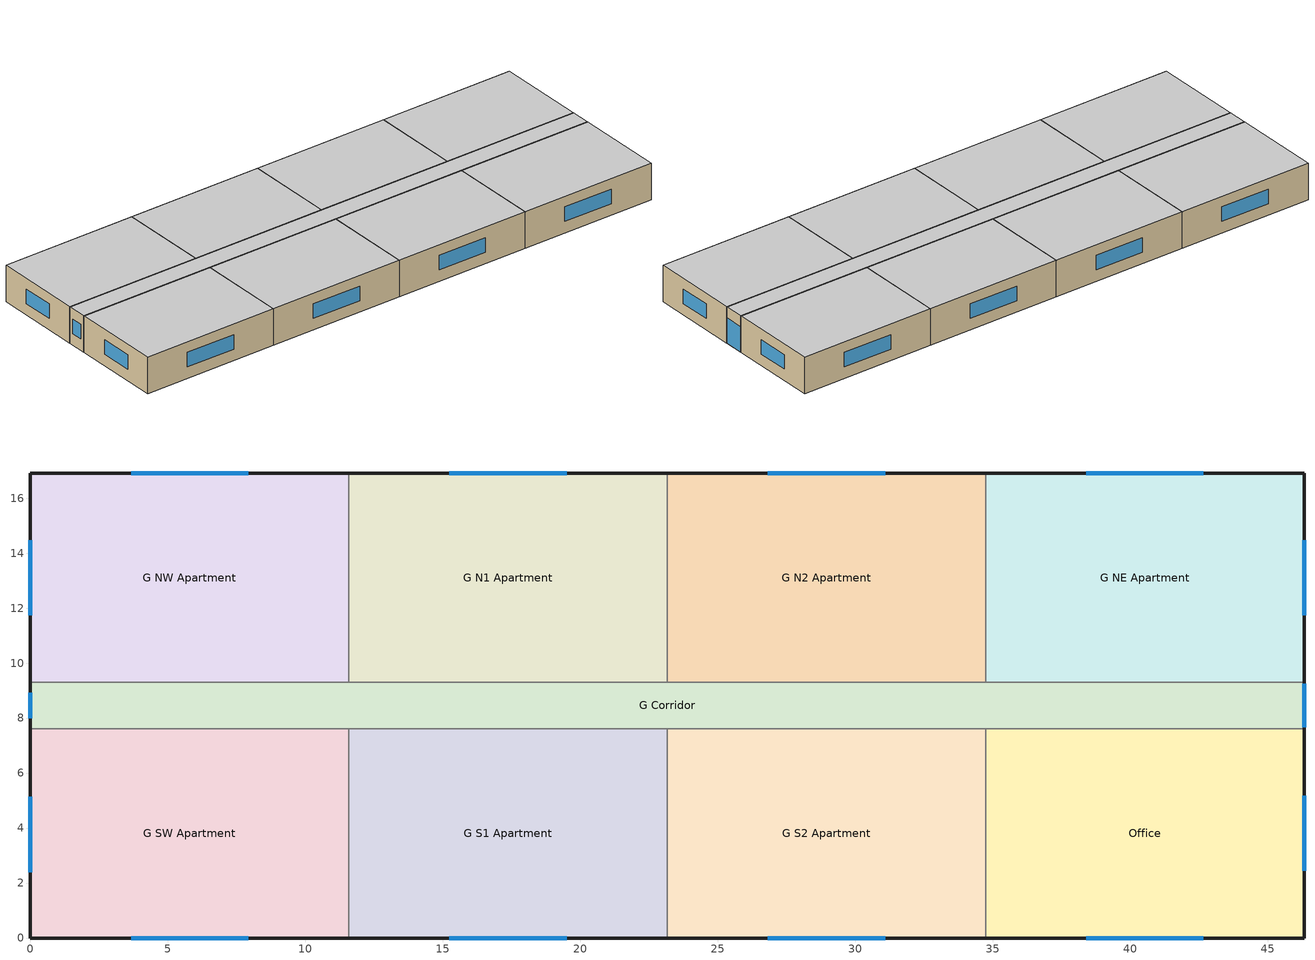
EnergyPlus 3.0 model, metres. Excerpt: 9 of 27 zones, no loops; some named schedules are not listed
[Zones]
G SW Apartment
 floor ground (Benchmarks-R_Pre1980_Table 8A-15_Unheated_Ext-slab): 0,7.62 11.58,7.62 11.58,0 0,0 z0
 wall outside (Steel-Framed_R-13 + R-7.5 ci_Ext-wall): 0,7.62 0,0 11.58,0 z0:3.05
 wall to G Corridor (Standard_Int-Wall): 11.58,7.62 0,7.62 z0:3.05
 wall to G S1 Apartment (Standard_Int-Wall): 11.58,0 11.58,7.62 z0:3.05
 window (std_window_UValue_3.237_SHGC_0.39_VT_0.495): 3.66,0 7.92,0 z0.95:2.17
 window (std_window_UValue_3.237_SHGC_0.39_VT_0.495_west): 0,5.14 0,2.4 z0.95:2.17
 ceiling adiabatic (INT-FLOOR-UNDERSIDE): 11.58,0 11.58,7.62 0,7.62 0,0 z3.05
G NW Apartment
 floor ground (Benchmarks-R_Pre1980_Table 8A-15_Unheated_Ext-slab): 0,16.92 11.58,16.92 11.58,9.3 0,9.3 z0
 wall outside (Steel-Framed_R-13 + R-7.5 ci_Ext-wall): 11.58,16.92 0,16.92 0,9.3 z0:3.05
 wall to G Corridor (Standard_Int-Wall): 0,9.3 11.58,9.3 z0:3.05
 wall to G N1 Apartment (Standard_Int-Wall): 11.58,9.3 11.58,16.92 z0:3.05
 window (std_window_UValue_3.237_SHGC_0.39_VT_0.495_north): 7.92,16.92 3.66,16.92 z0.95:2.17
 window (std_window_UValue_3.237_SHGC_0.39_VT_0.495_west): 0,14.48 0,11.73 z0.95:2.17
 ceiling adiabatic (INT-FLOOR-UNDERSIDE): 11.58,9.3 11.58,16.92 0,16.92 0,9.3 z3.05
Office
 floor ground (Benchmarks-R_Pre1980_Table 8A-15_Unheated_Ext-slab): 34.75,7.62 46.33,7.62 46.33,0 34.75,0 z0
 wall outside (Steel-Framed_R-13 + R-7.5 ci_Ext-wall): 34.75,0 46.33,0 46.33,7.62 z0:3.05
 wall to G Corridor (Standard_Int-Wall): 46.33,7.62 34.75,7.62 z0:3.05
 wall to G S2 Apartment (Standard_Int-Wall): 34.75,7.62 34.75,0 z0:3.05
 window (std_window_UValue_3.237_SHGC_0.39_VT_0.495): 38.4,0 42.67,0 z0.95:2.17
 window (std_window_UValue_3.237_SHGC_0.39_VT_0.495_east): 46.33,2.44 46.33,5.18 z0.95:2.17
 ceiling adiabatic (INT-FLOOR-UNDERSIDE): 46.33,0 46.33,7.62 34.75,7.62 34.75,0 z3.05
G NE Apartment
 floor ground (Benchmarks-R_Pre1980_Table 8A-15_Unheated_Ext-slab): 34.75,16.92 46.33,16.92 46.33,9.3 34.75,9.3 z0
 wall outside (Steel-Framed_R-13 + R-7.5 ci_Ext-wall): 46.33,9.3 46.33,16.92 34.75,16.92 z0:3.05
 wall to G Corridor (Standard_Int-Wall): 34.75,9.3 46.33,9.3 z0:3.05
 wall to G N2 Apartment (Standard_Int-Wall): 34.75,16.92 34.75,9.3 z0:3.05
 window (std_window_UValue_3.237_SHGC_0.39_VT_0.495_north): 42.67,16.92 38.4,16.92 z0.95:2.17
 window (std_window_UValue_3.237_SHGC_0.39_VT_0.495_east): 46.33,11.73 46.33,14.48 z0.95:2.17
 ceiling adiabatic (INT-FLOOR-UNDERSIDE): 46.33,9.3 46.33,16.92 34.75,16.92 34.75,9.3 z3.05
G N1 Apartment
 floor ground (Benchmarks-R_Pre1980_Table 8A-15_Unheated_Ext-slab): 11.58,16.92 23.16,16.92 23.16,9.3 11.58,9.3 z0
 wall outside (Steel-Framed_R-13 + R-7.5 ci_Ext-wall): 23.16,16.92 11.58,16.92 z0:3.05
 wall to G Corridor (Standard_Int-Wall): 11.58,9.3 23.16,9.3 z0:3.05
 wall to G N2 Apartment (Standard_Int-Wall): 23.16,9.3 23.16,16.92 z0:3.05
 window (std_window_UValue_3.237_SHGC_0.39_VT_0.495_north): 19.51,16.92 15.24,16.92 z0.95:2.17
 ceiling adiabatic (INT-FLOOR-UNDERSIDE): 23.16,9.3 23.16,16.92 11.58,16.92 11.58,9.3 z3.05
G N2 Apartment
 floor ground (Benchmarks-R_Pre1980_Table 8A-15_Unheated_Ext-slab): 23.16,16.92 34.75,16.92 34.75,9.3 23.16,9.3 z0
 wall outside (Steel-Framed_R-13 + R-7.5 ci_Ext-wall): 34.75,16.92 23.16,16.92 z0:3.05
 wall to G Corridor (Standard_Int-Wall): 23.16,9.3 34.75,9.3 z0:3.05
 window (std_window_UValue_3.237_SHGC_0.39_VT_0.495_north): 31.09,16.92 26.82,16.92 z0.95:2.17
 ceiling adiabatic (INT-FLOOR-UNDERSIDE): 34.75,9.3 34.75,16.92 23.16,16.92 23.16,9.3 z3.05
G S1 Apartment
 floor ground (Benchmarks-R_Pre1980_Table 8A-15_Unheated_Ext-slab): 11.58,7.62 23.16,7.62 23.16,0 11.58,0 z0
 wall outside (Steel-Framed_R-13 + R-7.5 ci_Ext-wall): 11.58,0 23.16,0 z0:3.05
 wall to G Corridor (Standard_Int-Wall): 23.16,7.62 11.58,7.62 z0:3.05
 wall to G S2 Apartment (Standard_Int-Wall): 23.16,0 23.16,7.62 z0:3.05
 window (std_window_UValue_3.237_SHGC_0.39_VT_0.495): 15.24,0 19.51,0 z0.95:2.17
 ceiling adiabatic (INT-FLOOR-UNDERSIDE): 23.16,0 23.16,7.62 11.58,7.62 11.58,0 z3.05
G S2 Apartment
 floor ground (Benchmarks-R_Pre1980_Table 8A-15_Unheated_Ext-slab): 23.16,7.62 34.75,7.62 34.75,0 23.16,0 z0
 wall outside (Steel-Framed_R-13 + R-7.5 ci_Ext-wall): 23.16,0 34.75,0 z0:3.05
 wall to G Corridor (Standard_Int-Wall): 34.75,7.62 23.16,7.62 z0:3.05
 window (std_window_UValue_3.237_SHGC_0.39_VT_0.495): 26.82,0 31.09,0 z0.95:2.17
 ceiling adiabatic (INT-FLOOR-UNDERSIDE): 34.75,0 34.75,7.62 23.16,7.62 23.16,0 z3.05
G Corridor
 floor ground (Benchmarks-R_Pre1980_Table 8A-15_Unheated_Ext-slab): 0,9.3 46.33,9.3 46.33,7.62 0,7.62 z0
 wall outside (Steel-Framed_R-13 + R-7.5 ci_Ext-wall): 0,9.3 0,7.62 / 46.33,7.62 46.33,9.3 z0:3.05
 window (std_window_UValue_3.237_SHGC_0.39_VT_0.495_west): 0,8.91 0,8 z0.95:2.17
 window (std_window_UValue_3.237_SHGC_0.39_VT_0.495_east): 46.33,7.67 46.33,9.25 z0.03:2.13
 ceiling adiabatic (INT-FLOOR-UNDERSIDE): 46.33,7.62 46.33,9.3 0,9.3 0,7.62 z3.05
[Building]
Benchmark Midrise Apartment Building New V1.0_3.0: North Axis=0; Terrain=City; Loads Convergence Tolerance Value=0.04; Temperature Convergence Tolerance Value=0.2; Solar Distribution=FullInteriorAndExterior; Maximum Number of Warmup Days=25
[Site:Location]
BALTIMORE_MD_USA TMY2-93721: Latitude {deg}=39.18; Longitude {deg}=-76.67; Time Zone {hr}=-5; Elevation {m}=47
[Site:GroundTemperature:BuildingSurface]
20.02, 20, 20.04, 20.08, 20.13, 20.19, 20.24, 20.27, 20.26, 20.25, 20.22, 20.16
[Site:WaterMainsTemperature]
Calculation Method=CORRELATION; Annual Average Outdoor Air Temperature {C}=12.56; Maximum Difference In Monthly Average Outdoor Air Temperatures {deltaC}=25.2
[SizingPeriod:DesignDay] Barometric Pressure {Pa}=100762; Rain Indicator=0; Snow Indicator=0; Day of Month=21; Daylight Saving Time Indicator=0; Humidity Indicating Type=WetBulb
Name | Maximum Dry-Bulb Temperature {C} | Daily Temperature Range {deltaC} | Humidity Indicating Conditions at Maximum Dry-Bulb | Wind Speed {m/s} | Wind Direction {deg} | Sky Clearness | Month | Day Type
BALTIMORE Ann Htg 99.6% Condns DB | -11 | 0 | -11 | 3.9 | 270 | 0 | 1 | WinterDesignDay
BALTIMORE Ann Clg .4% Condns DB=>MWB | 34.2 | 10.4 | 23.9 | 4.7 | 280 | 1 | 7 | SummerDesignDay
[WindowMaterial:Glazing]
Theoretical Glass [66]: Optical Data Type=SpectralAverage; Thickness=0.003; Solar Transmittance at Normal Incidence=0.3832; Front Side Solar Reflectance at Normal Incidence=0.5668; Back Side Solar Reflectance at Normal Incidence=0.5668; Visible Transmittance at Normal Incidence=0.495; Front Side Visible Reflectance at Normal Incidence=0.455; Back Side Visible Reflectance at Normal Incidence=0.455; Infrared Transmittance at Normal Incidence=0; Front Side Infrared Hemispherical Emissivity=0.9; Back Side Infrared Hemispherical Emissivity=0.9; Conductivity=0.0199; Dirt Correction Factor for Solar and Visible Transmittance=1; Solar Diffusing=No
[Material] Thermal Absorptance=0.9
Name | Roughness | Thickness | Conductivity | Density | Specific Heat | Solar Absorptance | Visible Absorptance | Thickness {m} | Conductivity {W/m-K} | Density {kg/m3} | Specific Heat {J/kg-K}
GP01 1/2 GYPSUM | Smooth | 0.0127 | 0.16 | 800 | 1090 | 0.7 | 0.5
Wall Insulation [10] | MediumRough | 0.0971 | 0.045 | 265 | 836.8 | 0.7 | 0.7
1/2IN Gypsum | Smooth | 0.0127 | 0.16 | 784.9 | 830 | 0.92 | 0.92
MAT-CC05 8 HW CONCRETE | Rough | 0.2032 | 1.311 | 2240 | 836.8 | 0.7 | 0.7
Std Wood 6inch | MediumSmooth |  |  |  |  | 0.7 | 0.7 | 0.15 | 0.12 | 540 | 1210
Std MAT-CC05 4  MW CONCRETE | Rough |  |  |  |  | 0.7 | 0.2 | 0.1 | 0.858 | 1968 | 836.8
[Material:NoMass] Thermal Absorptance=0.9; Solar Absorptance=0.7
Name | Roughness | Thermal Resistance {(m2-K)/W} | Visible Absorptance | Thermal Resistance {m2-K/W}
MAT-SHEATH | Rough | 0.3626 | 0.7
CP02 CARPET PAD | VeryRough | 0.2165 | 0.8
Std CP02 CARPET PAD | VeryRough |  | 0.8 | 0.21648
[Construction]
InteriorFurnishings: Std Wood 6inch
INT-FLOOR-UNDERSIDE: Std CP02 CARPET PAD, Std MAT-CC05 4  MW CONCRETE
std_window_UValue_3.237_SHGC_0.39_VT_0.495; std_window_UValue_3.237_SHGC_0.39_VT_0.495_east; std_window_UValue_3.237_SHGC_0.39_VT_0.495_north; std_window_UValue_3.237_SHGC_0.39_VT_0.495_west: Theoretical Glass [66]
Standard_Int-Wall: GP01 1/2 GYPSUM, GP01 1/2 GYPSUM
Steel-Framed_R-13 + R-7.5 ci_Ext-wall: MAT-SHEATH, Wall Insulation [10], 1/2IN Gypsum
Benchmarks-R_Pre1980_Table 8A-15_Unheated_Ext-slab: MAT-CC05 8 HW CONCRETE, CP02 CARPET PAD
[ComponentCost:LineItem]
Interior Furnishings: Line Item Type=Construction; Item=InteriorFurnishings; Cost per Area {$/m2}=1
Interior Floor: Line Item Type=Construction; Item=INT-FLOOR-UNDERSIDE; Cost per Area {$/m2}=15
Interior Floor Slab: Line Item Type=Construction; Item=INT-FLOOR-SLAB; Cost per Area {$/m2}=35
Drop Ceiling: Line Item Type=Construction; Item=DropCeiling; Cost per Area {$/m2}=10
Sloped Metal Roof: Line Item Type=Construction; Item=Sloped_Metal_Roof; Cost per Area {$/m2}=1
Gable Wall: Line Item Type=Construction; Item=Gable_Wall; Cost per Area {$/m2}=1
Air Wall: Line Item Type=Construction; Item=AIR-WALL; Cost per Area {$/m2}=1
Swinging Door Conditioned: Line Item Type=Construction; Item=Std Swinging Door_con; Cost per Area {$/m2}=1
Swinging Door Semi-conditioned: Line Item Type=Construction; Item=Std Swinging Door_semi; Cost per Area {$/m2}=1
Overhead Door: Line Item Type=Construction; Item=Std Overhead Door; Cost per Area {$/m2}=1
south:std_window_UValue_3.237_SHGC_0.39_VT_0.495: Line Item Type=Construction; Item=std_window_UValue_3.237_SHGC_0.39_VT_0.495; Cost per Area=215.97
east:std_window_UValue_3.237_SHGC_0.39_VT_0.495_east: Line Item Type=Construction; Item=std_window_UValue_3.237_SHGC_0.39_VT_0.495_east; Cost per Area=215.97
north:std_window_UValue_3.237_SHGC_0.39_VT_0.495_north: Line Item Type=Construction; Item=std_window_UValue_3.237_SHGC_0.39_VT_0.495_north; Cost per Area=215.97
west:std_window_UValue_3.237_SHGC_0.39_VT_0.495_west: Line Item Type=Construction; Item=std_window_UValue_3.237_SHGC_0.39_VT_0.495_west; Cost per Area=215.97
SkylightConst:std_window_UValue_3.294_SHGC_0.36_VT_0.457: Line Item Type=Construction; Item=std_window_UValue_3.294_SHGC_0.36_VT_0.457; Cost per Area=258.472
roofs:IEAD_R-15 ci_Roof: Line Item Type=Construction; Item=IEAD_R-15 ci_Roof; Cost per Area=34.3904
int-walls:Standard_Int-Wall: Line Item Type=Construction; Item=Standard_Int-Wall; Cost per Area=1
ext-walls:Steel-Framed_R-13 + R-7.5 ci_Ext-wall: Line Item Type=Construction; Item=Steel-Framed_R-13 + R-7.5 ci_Ext-wall; Cost per Area=41.5357
ext-slab:Benchmarks-R_Pre1980_Table 8A-15_Unheated_Ext-slab: Line Item Type=Construction; Item=Benchmarks-R_Pre1980_Table 8A-15_Unheated_Ext-slab; Cost per Area=560.787
exposed-floor:Mass_R-8.3 ci_ExposedFloor: Line Item Type=Construction; Item=Mass_R-8.3 ci_ExposedFloor; Cost per Area=34.6727
LIGHTING EQUIP:G Corridor: Line Item Type=Lights; Item=G Corridor; Cost per Unit of Output Capacity=1
ElectricEquipment:G Corridor:Elevators: Line Item Type=General; Item=G Corridor; Cost per Each=1; Quantity=1.932
[Zone] Type=1; Multiplier=1; Ceiling Height=-9999; Part of Total Floor Area=Yes
Name | Volume
G SW Apartment | 268.9643
G NW Apartment; Office; G NE Apartment; G N1 Apartment; G N2 Apartment; G S1 Apartment; G S2 Apartment | 268.964
G Corridor | 236.687
[InternalMass] Construction=InteriorFurnishings
Name | Zone | Surface Area
G SW Apartment_InternalMass_1 | G SW Apartment | 176.4974
G NW Apartment_InternalMass_1 | G NW Apartment | 176.4974
Office_InternalMass_1 | Office | 176.4974
G NE Apartment_InternalMass_1 | G NE Apartment | 176.4974
G N1 Apartment_InternalMass_1 | G N1 Apartment | 176.4974
G N2 Apartment_InternalMass_1 | G N2 Apartment | 176.4974
G S1 Apartment_InternalMass_1 | G S1 Apartment | 176.4974
G S2 Apartment_InternalMass_1 | G S2 Apartment | 176.4974
G Corridor_InternalMass_1 | G Corridor | 155.3169
[ZoneInfiltration] Schedule=INFIL_SCH; Design Volume Flow Rate Calculation Method=Flow/Zone; Constant Term Coefficient=1; Temperature Term Coefficient=0; Velocity Term Coefficient=0; Velocity Squared Term Coefficient=0
Name | Zone | Design Flow Rate {m3/s}
G SW Apartment_Infiltration | G SW Apartment | 0.0129
G NW Apartment_Infiltration | G NW Apartment | 0.0389
Office_Infiltration | Office | 0.0055
G NE Apartment_Infiltration | G NE Apartment | 0.0043
G N1 Apartment_Infiltration | G N1 Apartment | 0.0234
G N2 Apartment_Infiltration | G N2 Apartment | 0.0234
G S1 Apartment_Infiltration | G S1 Apartment | 0.0078
G S2 Apartment_Infiltration | G S2 Apartment | 0.0078
[People] Number of People Calculation Method=People; Fraction Radiant=0.3; User Specified Sensible Fraction=AUTOCALCULATE; Activity Level Schedule=ACTIVITY_SCH; Enable ASHRAE 55 Comfort Warnings=No; MRT Calculation=ZoneAveraged; Work Efficiency Schedule=WORK_EFF_SCH; Clothing Schedule=CLOTHING_SCH; Air Velocity Schedule=AIR_VELO_SCH; Thermal Comfort Report=FANGER
Name | Zone | Schedule | Number of People
G SW Apartment | G SW Apartment | APT_OCC_SCH | 2.5
G NW Apartment | G NW Apartment | APT_OCC_SCH | 2.5
Office | Office | OFF_OCC_SCH | 2
G NE Apartment | G NE Apartment | APT_OCC_SCH | 2.5
G N1 Apartment | G N1 Apartment | APT_OCC_SCH | 2.5
G N2 Apartment | G N2 Apartment | APT_OCC_SCH | 2.5
G S1 Apartment | G S1 Apartment | APT_OCC_SCH | 2.5
G S2 Apartment | G S2 Apartment | APT_OCC_SCH | 2.5
[Lights] Design Level Calculation Method=LightingLevel; Return Air Fraction=0; Fraction Radiant=0.7; Fraction Visible=0.2; Fraction Replaceable=1; Return Air Fraction is Calculated from Plenum Temperature=No
Name | Zone | Schedule | Design Level {W}
G SW Apartment_Lights | G SW Apartment | APT_LIGHT_SCH | 341.9636
G NW Apartment_Lights | G NW Apartment | APT_LIGHT_SCH | 341.9636
Office_Lights | Office | OFF_LIGHT_SCH | 949.5558
G NE Apartment_Lights | G NE Apartment | APT_LIGHT_SCH | 341.9636
G N1 Apartment_Lights | G N1 Apartment | APT_LIGHT_SCH | 341.9636
G N2 Apartment_Lights | G N2 Apartment | APT_LIGHT_SCH | 341.9636
G S1 Apartment_Lights | G S1 Apartment | APT_LIGHT_SCH | 341.9636
G S2 Apartment_Lights | G S2 Apartment | APT_LIGHT_SCH | 341.9636
G Corridor_Lights | G Corridor | COR_LIGHT_SCH | 417.8025
[ElectricEquipment] Design Level Calculation Method=EquipmentLevel; Fraction Latent=0
Name | Zone | Schedule | Design Level {W} | Fraction Radiant | Fraction Lost
G SW Apartment_PlugMisc_Equip | G SW Apartment | APT_EQP_SCH | 588.9717 | 0.5 | 0
G NW Apartment_PlugMisc_Equip | G NW Apartment | APT_EQP_SCH | 588.9717 | 0.5 | 0
Office_PlugMisc_Equip | Office | OFF_EQP_SCH | 712.1669 | 0.5 | 0
G NE Apartment_PlugMisc_Equip | G NE Apartment | APT_EQP_SCH | 588.9717 | 0.5 | 0
G N1 Apartment_PlugMisc_Equip | G N1 Apartment | APT_EQP_SCH | 588.9717 | 0.5 | 0
G N2 Apartment_PlugMisc_Equip | G N2 Apartment | APT_EQP_SCH | 588.9717 | 0.5 | 0
G S1 Apartment_PlugMisc_Equip | G S1 Apartment | APT_EQP_SCH | 588.9717 | 0.5 | 0
G S2 Apartment_PlugMisc_Equip | G S2 Apartment | APT_EQP_SCH | 588.9717 | 0.5 | 0
G Corridor_Elevators_Equip | G Corridor | BLDG_ELEVATORS | 1932 | 0 | 0.85
[AvailabilityManager:Scheduled] Schedule=HVACOperationSchd
SPLITSYSTEMAC:1 Availability Manager; SPLITSYSTEMAC:2 Availability Manager; SPLITSYSTEMAC:3 Availability Manager; SPLITSYSTEMAC:4 Availability Manager; SPLITSYSTEMAC:5 Availability Manager; SPLITSYSTEMAC:6 Availability Manager; SPLITSYSTEMAC:7 Availability Manager; SPLITSYSTEMAC:8 Availability Manager; SPLITSYSTEMAC:9 Availability Manager; SPLITSYSTEMAC:10 Availability Manager; SPLITSYSTEMAC:11 Availability Manager; SPLITSYSTEMAC:12 Availability Manager; SPLITSYSTEMAC:13 Availability Manager; SPLITSYSTEMAC:14 Availability Manager; SPLITSYSTEMAC:15 Availability Manager; SPLITSYSTEMAC:16 Availability Manager; SPLITSYSTEMAC:17 Availability Manager; SPLITSYSTEMAC:18 Availability Manager; SPLITSYSTEMAC:19 Availability Manager; SPLITSYSTEMAC:20 Availability Manager; SPLITSYSTEMAC:21 Availability Manager; SPLITSYSTEMAC:22 Availability Manager; SPLITSYSTEMAC:23 Availability Manager; SPLITSYSTEMAC:24 Availability Manager
[Exterior:Lights]
Exterior Facade Lighting: Schedule=ALWAYS_ON; Design Level=8299.47; Control Option=AstronomicalClock
[UtilityCost:Tariff]
Name | Output Meter | Conversion Factor Choice | Time of Use Period Schedule | Season Schedule | Demand Window Length | Monthly Charge or Variable | Group
VirginiaElec_GS-3LargeOnPeak | Electricity:Facility | kWh | VirginiaElectTOUSched | VirginiaElectSeasonSched | HalfHour | 119.8 | Comm Elect
VirginiaElec_GS-2MediumDemand; VirginiaElec_GS-1SmallGenServ | Electricity:Facility | kWh |  | VirginiaElectSeasonSched | HalfHour | 11.47 | Comm Elect
VA_EIAMonthlyRateGas | Gas:Facility | MCF |  |  |  | 0 | Comm Gas
[UtilityCost:Charge:Simple]
Name | Charge Variable | Tariff | Source Variable | Season | Category Variable | Cost per Unit Value or Variable
 | AnnualOn-PeakEnergyCharge | VirginiaElec_GS-3LargeOnPeak | PeakEnergy | Annual | EnergyCharges | 0.004
 | AnnualOffPeakEnergyCharge | VirginiaElec_GS-3LargeOnPeak | OffPeakEnergy | Annual | EnergyCharges | 0.0027
 | AnnualAllDayAEnergyCharge | VirginiaElec_GS-3LargeOnPeak | totalEnergy | Annual | EnergyCharges | 0.0176
 | AnnualAllDayBEnergyCharge | VirginiaElec_GS-3LargeOnPeak | totalEnergy | Annual | EnergyCharges | 0.0014
 | AnnualDistributionDemandCharge | VirginiaElec_GS-3LargeOnPeak | totalDemand | Annual | DemandCharges | 2.12
 | OnPeakElectSuppyDemandCharge | VirginiaElec_GS-3LargeOnPeak | peakDemand | Annual | DemandCharges | 12.154
 | AnnualElecSupplyAdjDemandCharge | VirginiaElec_GS-3LargeOnPeak | totalDemand | Annual | DemandCharges | -0.64
 | taxofsixPercent | VirginiaElec_GS-3LargeOnPeak | SubTotal | Annual | Taxes | 0.06
 | AnnualFuelRiderAEnergyCharge | VirginiaElec_GS-2MediumDemand | totalEnergy | Annual | EnergyCharges | 0.0176
 | AnnualFuelRiderBEnergyCharge | VirginiaElec_GS-2MediumDemand | totalEnergy | Annual | EnergyCharges | 0.0014
 | AnnualDistributionDemandCharge | VirginiaElec_GS-2MediumDemand | totalDemand | Annual | DemandCharges | 3.387
 | SummerDistributionDemandCharge | VirginiaElec_GS-2MediumDemand | totalDemand | Summer | DemandCharges | 2.844
 | WinterDistributionDemandCharge | VirginiaElec_GS-2MediumDemand | totalDemand | Winter | DemandCharges | 1.406
 | taxofsixPercent | VirginiaElec_GS-2MediumDemand | SubTotal | Annual | Taxes | 0.06
 | AnnualFuelRiderAEnergyCharge | VirginiaElec_GS-1SmallGenServ | totalEnergy | Annual | EnergyCharges | 0.0176
 | AnnualFuelRiderBEnergyCharge | VirginiaElec_GS-1SmallGenServ | totalEnergy | Annual | EnergyCharges | 0.0014
 | taxofsixPercent | VirginiaElec_GS-1SmallGenServ | SubTotal | Annual | Taxes | 0.06
 | MonthlyRateGasCharge | VA_EIAMonthlyRateGas | totalEnergy | Annual | EnergyCharges | VA_MonthlyGasRates
 | TaxofSixPercent | VA_EIAMonthlyRateGas | SubTotal | Annual | Taxes | 0.06
[UtilityCost:Qualify] Variable=TotalDemand; Season=Annual; Threshold Test=Count
Name | Tariff | Qualify Type | Threshold Value or Variable | Number of Months
MinDemand500kw | VirginiaElec_GS-3LargeOnPeak | Minimum | 500 | 12
MaxDemand500kw | VirginiaElec_GS-2MediumDemand | Maximum | 500 | 1
MinDemand30kw | VirginiaElec_GS-2MediumDemand | Minimum | 30 | 12
MaxDemand30kw | VirginiaElec_GS-1SmallGenServ | Maximum | 30 | 1
[UtilityCost:Charge:Block] Source Variable=TotalEnergy; Category Variable=EnergyCharges
Name | Charge Variable | Tariff | Season | Block Size Multiplier Value or Variable | Block Size 1 Value or Variable | Block 1 Cost per Unit Value or Variable | Block Size 2 Value or Variable | Block 2 Cost per Unit Value or Variable | Block Size 3 Value or Variable | Block 3 Cost per Unit Value or Variable | Block Size 4 Value or Variable | Block 4 Cost per Unit Value or Variable
 | AnnualEnergycharge | VirginiaElec_GS-2MediumDemand | Annual | TotalDemand | 150 | 0.0462 | 300 | 0.0259 | 450 | 0.0112 | remaining | 0.0027
 | SummerEnergycharge | VirginiaElec_GS-1SmallGenServ | Summer |  | 1400 | 0.0574 | remaining | 0.0629
 | WinterEnergycharge | VirginiaElec_GS-1SmallGenServ | Winter |  | 1400 | 0.0574 | remaining | 0.0369
